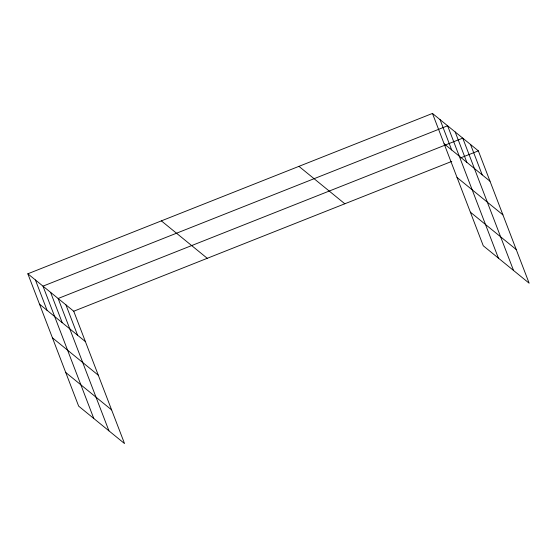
<?xml version="1.0" encoding="UTF-8"?>
<svg xmlns="http://www.w3.org/2000/svg" width="557" height="557" viewBox="0 0 557 557"><rect width="100%" height="100%" fill="white"/><g stroke="black" fill="none" stroke-linecap="round" stroke-linejoin="round"><path stroke-width="0.84" d="M27.85 273.793L73.733 311.224L124.538 443.567L78.648 406.137L27.85 273.793L432.462 113.433L478.352 150.863L529.15 283.207L483.267 245.776L432.462 113.433M73.733 311.224L451.804 161.384M460.653 157.875L478.352 150.863M444.117 143.797L490 181.227M457.032 177.453L502.922 214.877M470.345 212.126L516.235 249.55M298.942 166.355L344.825 203.785M161.37 220.871L207.26 258.302M39.505 304.157L85.388 341.587M52.421 337.807L98.31 375.237M65.733 372.48L111.616 409.91M470.547 144.5L482.202 174.863M513.547 270.479L462.749 138.136L58.137 298.496L108.935 430.839M455.173 131.96L466.829 162.324M498.404 258.128L447.605 125.785L42.993 286.145L93.792 418.488M440.037 119.609L451.685 149.972M65.935 304.86L77.59 335.223M50.562 292.321L62.217 322.684M35.418 279.969L47.073 310.333"/></g></svg>
